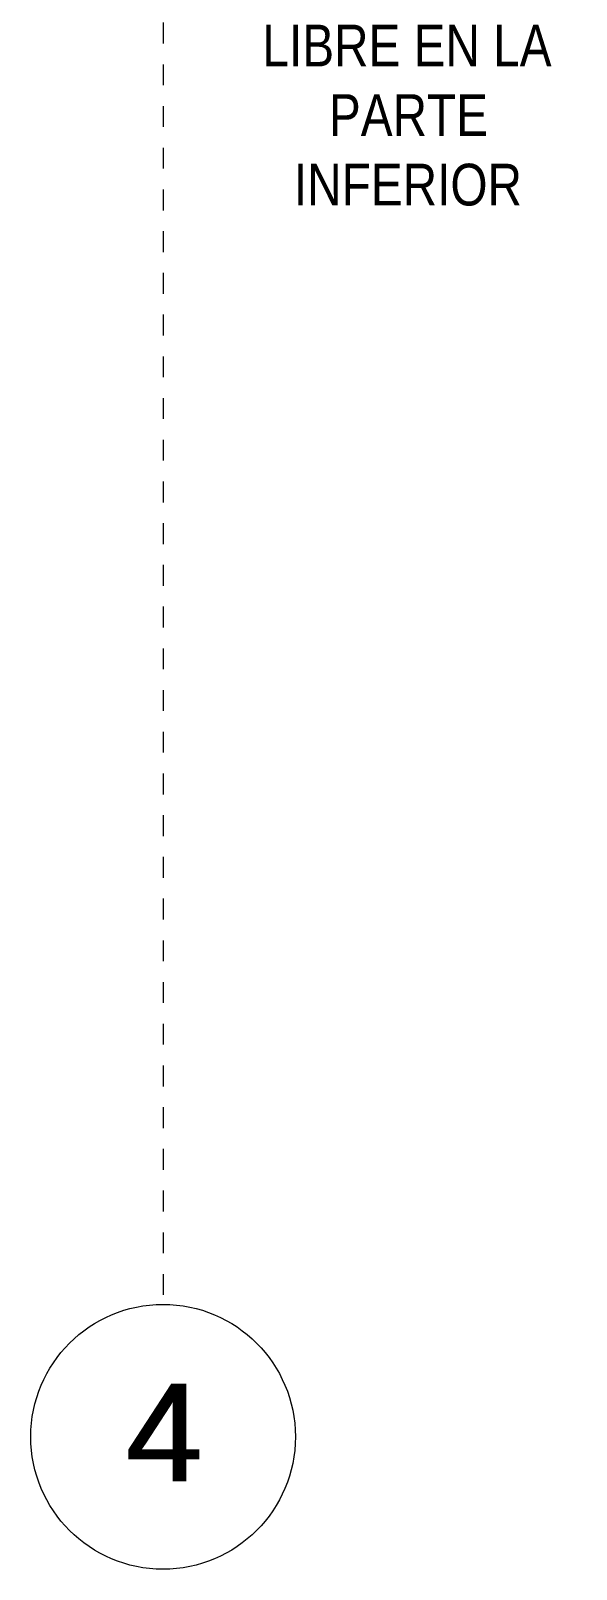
# Model space of a CAD drawing. Header units: inches. Extents: x -3 to 209, y -384 to 20.
# Drawn here: x 161.8 to 164.42, y -120.53 to -113.15 of the extents above; entities that cross this region are included whole.
import ezdxf

# ---------------------------------------------------------------- set-up
doc = ezdxf.new("R2010")
doc.units = ezdxf.units.IN
doc.header["$MEASUREMENT"] = 0
doc.linetypes.add('Grid Line 1_2_', pattern=[0.022225, 0.0127, -0.003175, 0.003175, -0.003175])
for name, color, linetype, lineweight in [('HVAC -Textos Rejillas', 2, 'Continuous', 9), ('S-GRID', 253, 'Continuous', 9), ('S-GRID-IDEN', 253, 'Continuous', 9)]:
    doc.layers.add(name, color=color, linetype=linetype, lineweight=lineweight)
doc.styles.add('Arial', font='arial.ttf', dxfattribs={"height": 0.225})
doc.styles.add('Arial Narrow', font='ARIALN.TTF', dxfattribs={"height": 0.00295})

# ---------------------------------------------------------------- blocks, each defined once
blk = doc.blocks.new('Grid - Grid Head - Circle-V14-COMUNICACIONES PISO 5 AVA')
at = {"layer": 'S-GRID-IDEN', "linetype": 'ByBlock', "lineweight": -2}
blk.add_circle((0, 0), 0.00635, dxfattribs=at)

msp = doc.modelspace()

# ---------------------------------------------------------------- linework, layer by layer
at = {"layer": 'S-GRID', "linetype": 'Grid Line 1_2_'}
msp.add_line((162.4399, -65.5133), (162.4399, -119.2586), dxfattribs=at)
msp.add_line((162.4399, -65.5133), (162.4399, -119.2586), dxfattribs=at)

# ---------------------------------------------------------------- texts
at = {"layer": 'HVAC -Textos Rejillas', "insert": (162.7854, -112.4562), "char_height": 0.2, "width": 1.634804, "attachment_point": 1, "style": 'Arial Narrow'}
msp.add_mtext('\\pi0.0053282;TOMA DE AIRE \\P\\pi0.13541;1.5 M2 AREA \\P\\pi0.13139;LIBRE EN LA \\P\\pi0.45049;PARTE \\P\\pi0.28261;INFERIOR', dxfattribs=at)
at = {"layer": 'S-GRID-IDEN', "insert": (162.44, -119.6387), "char_height": 0.4684, "width": 0.43434, "attachment_point": 2, "line_spacing_factor": 0.938532, "style": 'Arial', "bg_fill": 3, "box_fill_scale": 1.25, "bg_fill_color": 0, "bg_fill_transparency": 0}
msp.add_mtext('4', dxfattribs=at)

# ---------------------------------------------------------------- next in the draw order: linework, layer by layer
at = {"layer": 'S-GRID-IDEN'}
msp.add_circle((162.4399, -119.8936), 0.635, dxfattribs=at)

# ---------------------------------------------------------------- next in the draw order: block references
at = {"lineweight": 5, "xscale": 99.99999999999993, "yscale": 99.99999999999993, "zscale": 99.99999999999993, "rotation": 180}
msp.add_blockref('Grid - Grid Head - Circle-V14-COMUNICACIONES PISO 5 AVA', (162.4399, -119.8936), dxfattribs=at)

# ---------------------------------------------------------------- next in the draw order: texts
at = {"layer": 'S-GRID-IDEN', "style": 'Arial'}
msp.add_text('4', height=0.4684, dxfattribs=at).set_placement((162.2697, -120.1071))

doc.saveas('drawing.dxf')
